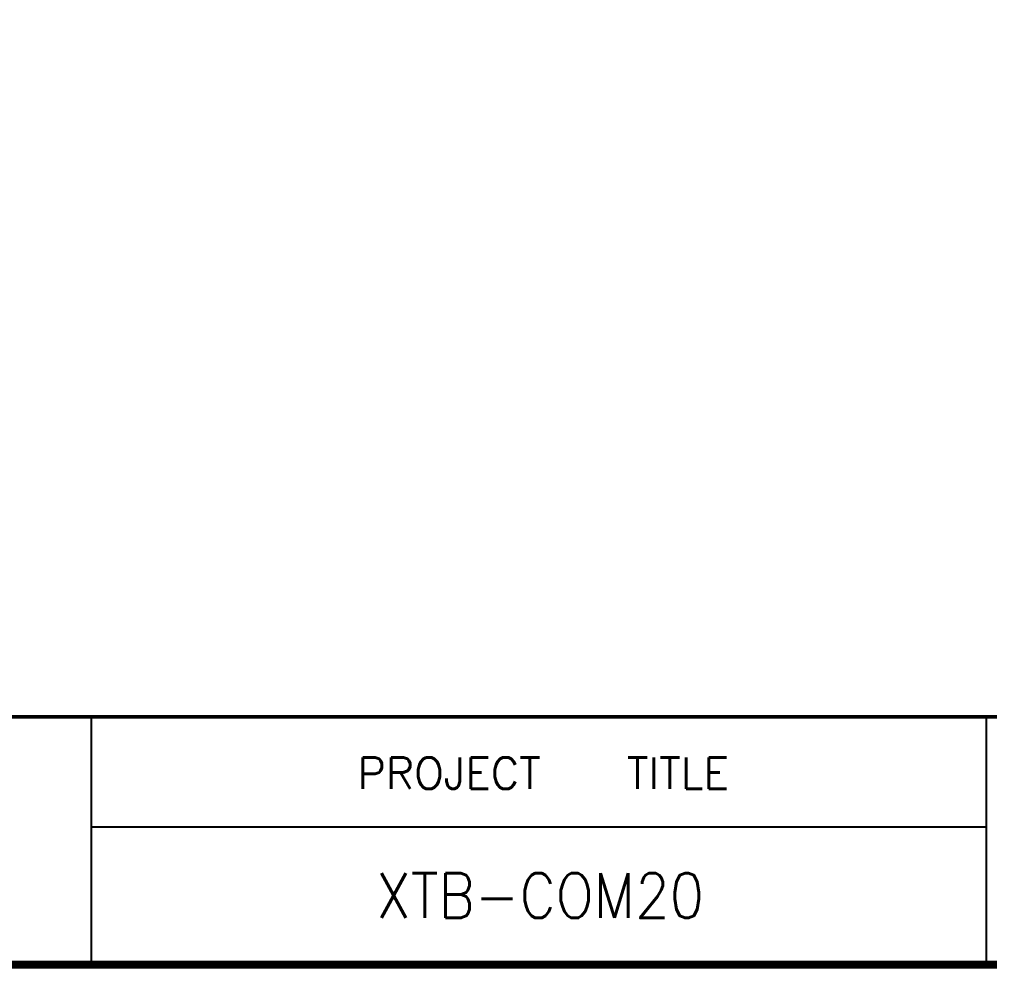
# Model space of a CAD drawing. Header units: millimetres. Extents: x 1618 to 2479, y 422 to 709.
# Drawn here: x 1691 to 1756.1, y 422.4 to 486 of the extents above; entities that cross this region are included whole.
import ezdxf
from ezdxf.enums import TextEntityAlignment as Align

# ---------------------------------------------------------------- set-up
doc = ezdxf.new("R2010")
doc.units = ezdxf.units.MM
doc.layers.add('SHEET', color=7, linetype='Continuous')
doc.styles.add('ROMANS', font='romans', dxfattribs={"width": 0.9})

msp = doc.modelspace()

# ---------------------------------------------------------------- linework, layer by layer
at = {"color": 0, "lineweight": 50}
msp.add_line((1618.14, 439.244), (2031.197, 439.244), dxfattribs=at)
for p, q in [((1695.807, 439.244), (1695.807, 422.629)), ((1755.84, 439.244), (1755.84, 422.629)), ((1695.807, 431.868), (1755.84, 431.868))]:
    msp.add_line(p, q)
at = {"layer": 'SHEET', "const_width": 0.527}
msp.add_lwpolyline([(1618.14, 637.967), (1618.14, 422.629), (2031.197, 422.629), (2031.197, 637.967), (2031.197, 709.062), (1877.31, 709.062), (1618.14, 709.062)], close=True, dxfattribs=at)

# ---------------------------------------------------------------- texts
at = {"layer": 'SHEET', "style": 'ROMANS'}
msp.add_text('PROJECT   TITLE', height=2.1074, dxfattribs=at).set_placement((1726.146, 435.472), align=Align.MIDDLE)
at = {"layer": 'SHEET', "color": 0, "style": 'ROMANS', "width": 0.9}
msp.add_text('XTB-COM20', height=3, dxfattribs=at).set_placement((1725.937, 427.263), align=Align.MIDDLE)

doc.saveas('drawing.dxf')
